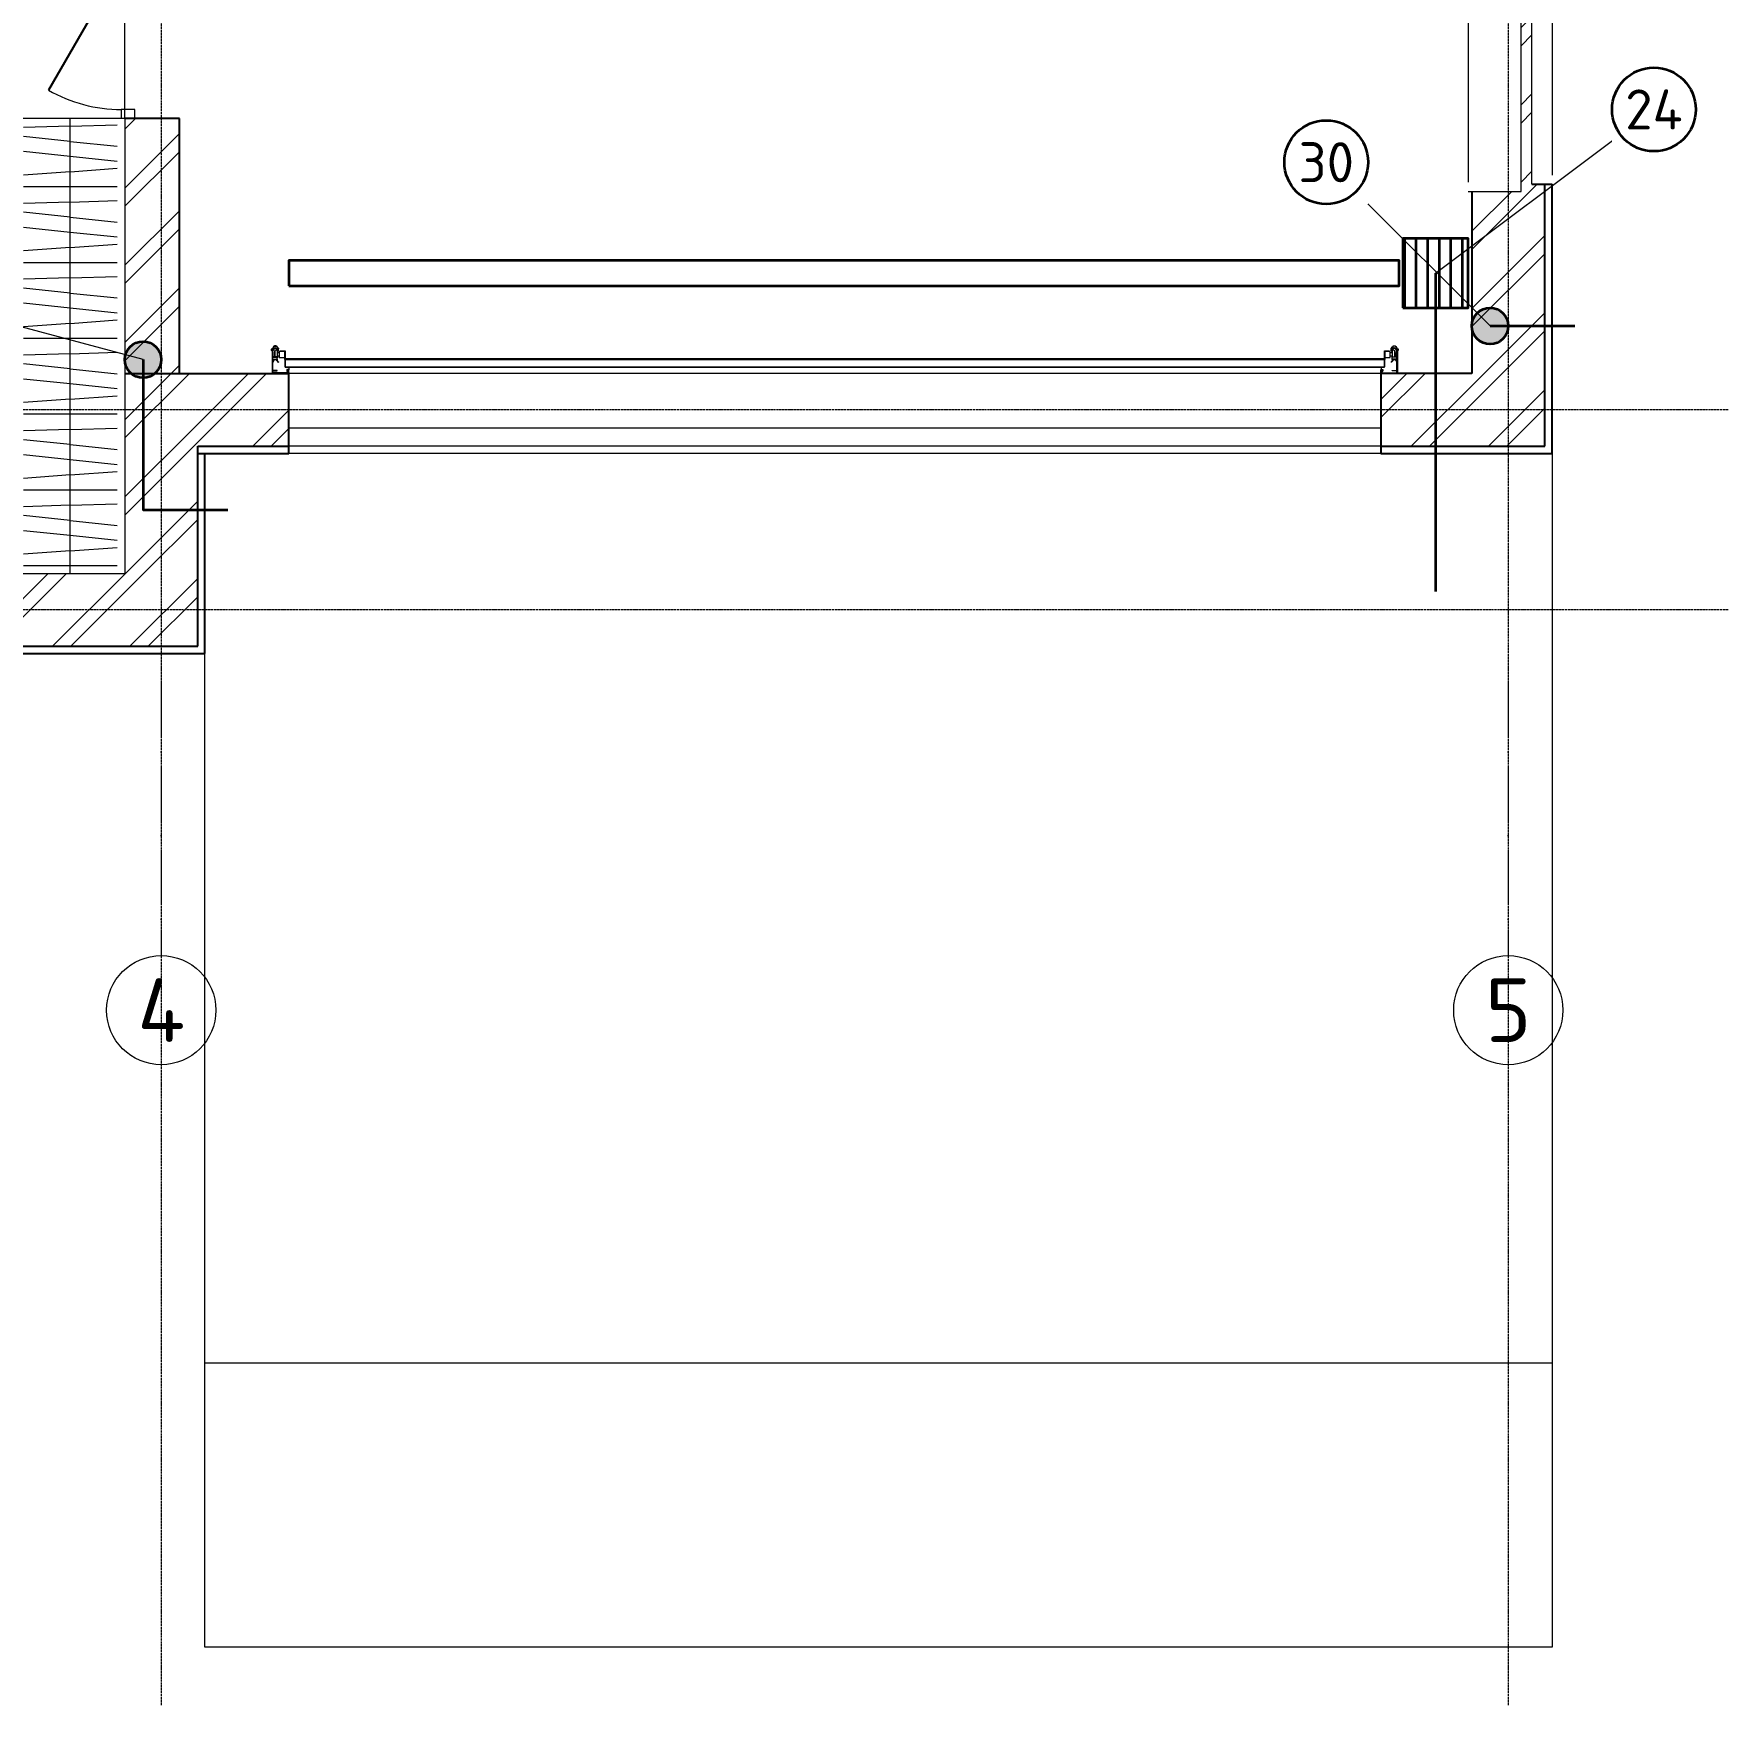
# Model space of a CAD drawing. Header units: millimetres. Extents: x -5016 to 62834, y -6019 to 88916.
# Drawn here: x 11900 to 21208, y -6019 to 3165 of the extents above; entities that cross this region are included whole.
import ezdxf
from ezdxf.enums import TextEntityAlignment as Align

# ---------------------------------------------------------------- set-up
doc = ezdxf.new("R2010")
doc.units = ezdxf.units.MM
for name, pattern in [('ОВ_ШП', [460, 300, -80, 0, -80]), ('Осевая 12-2-2', [16, 12, -2, 0, -2]), ('Пунктир 2-1_5', [3.5, 2, -1.5])]:
    doc.linetypes.add(name, pattern=pattern)
for name, color, linetype, lineweight in [('A-DETL-GENF', 9, 'Continuous', 13), ('A-DOOR', 8, 'Continuous', 13), ('A-DOOR-HDLN', 8, 'Пунктир 2-1_5', 13), ('A-FLOR', 9, 'Continuous', 13), ('A-GLAZ', 8, 'Continuous', 13), ('A-WALL', 8, 'Continuous', 13), ('A-WALL-PATT', 8, 'Continuous', 13), ('I-FURN', 9, 'Continuous', 13), ('S-GRID', 8, 'Continuous', 13), ('АР_подложка', 8, 'Continuous', 13), ('ОВ_выноски', 7, 'Continuous', 18), ('ОВ_размеры', 7, 'Continuous', 13), ('ТЗ_ВК_К', 30, 'Continuous', 35)]:
    doc.layers.add(name, color=color, linetype=linetype, lineweight=lineweight)
doc.styles.add('GOST', font='isocpeur.ttf', dxfattribs={"width": 0.9})
pattern_1 = [(45, (0, 0), (-212.132, 212.132), []), (45, (0, 100), (-212.132, 212.132), [])]

# ---------------------------------------------------------------- blocks, each defined once
blk = doc.blocks.new('INT 18 Шкаф - INT 18 Шкаф-1563638-Этаж 1 - Планировка')
at = {"layer": 'A-DETL-GENF'}
for p, q in [((-1208.3, -307), (-1208.3, 207)), ((-1125, -50), (-1143.8, 207)), ((-1041.7, -50), (-1014.7, 207)), ((-958.3, -50), (-931.3, 207)), ((-875, -50), (-882.9, 207)), ((-791.7, -307), (-791.7, 207)), ((-708.3, -50), (-727.2, 207)), ((-625, -50), (-598, 207)), ((-541.7, -50), (-514.7, 207)), ((-458.3, -50), (-466.2, 207)), ((-375, -307), (-375, 207)), ((-291.7, -50), (-310.5, 207)), ((-208.3, -50), (-181.3, 207)), ((-125, -50), (-98, 207)), ((-41.7, -50), (-49.5, 207)), ((41.7, -307), (41.7, 207)), ((125, -50), (106.2, 207)), ((208.3, -50), (235.3, 207)), ((291.7, -50), (318.7, 207)), ((375, -50), (367.1, 207)), ((458.3, -307), (458.3, 207)), ((541.7, -50), (522.8, 207)), ((625, -50), (652, 207)), ((708.3, -50), (735.3, 207)), ((791.7, -50), (783.8, 207)), ((875, -307), (875, 207)), ((958.3, -50), (939.5, 207)), ((1041.7, -50), (1068.7, 207)), ((1125, -50), (1152, 207)), ((1208.3, -50), (1200.5, 207)), ((-1250, -50), (-833.3, -50)), ((-1125, -50), (-1106.2, -307)), ((-1068.7, -307), (-1041.7, -50)), ((-958.3, -50), (-985.3, -307)), ((-875, -50), (-867.1, -307)), ((-833.3, -50), (-416.7, -50)), ((-708.3, -50), (-689.5, -307)), ((-652, -307), (-625, -50)), ((-541.7, -50), (-568.7, -307)), ((-458.3, -50), (-450.5, -307)), ((-416.7, -50), (0, -50)), ((-291.7, -50), (-272.8, -307)), ((-235.3, -307), (-208.3, -50)), ((-125, -50), (-152, -307)), ((-41.7, -50), (-33.8, -307)), ((0, -50), (416.7, -50)), ((125, -50), (143.8, -307)), ((181.3, -307), (208.3, -50)), ((291.7, -50), (264.7, -307)), ((375, -50), (382.9, -307)), ((416.7, -50), (833.3, -50)), ((541.7, -50), (560.5, -307)), ((598, -307), (625, -50)), ((708.3, -50), (681.3, -307)), ((791.7, -50), (799.5, -307)), ((833.3, -50), (1250, -50)), ((958.3, -50), (977.2, -307)), ((1014.7, -307), (1041.7, -50)), ((1125, -50), (1098, -307)), ((1208.3, -50), (1216.2, -307))]:
    blk.add_line(p, q, dxfattribs=at)
at = {"layer": 'I-FURN'}
for p, q in [((-1250, 230), (-1250, -350)), ((-1250, 230), (1250, 230)), ((-1248.5, 250), (-0.8, 250)), ((-1248.5, 250), (-1248.5, 232)), ((-0.8, 232), (-1248.5, 232)), ((-0.8, 232), (-0.8, 250)), ((0.8, 250), (1248.5, 250)), ((0.8, 250), (0.8, 232)), ((1248.5, 232), (0.8, 232)), ((1248.5, 232), (1248.5, 250)), ((1250, -350), (1250, 230)), ((1250, -350), (-1250, -350))]:
    blk.add_line(p, q, dxfattribs=at)
blk = doc.blocks.new('INT 19 Дверь межкомнатная одностворчатая - 900 х 2370 _800_ Глухое Л-НАР-V1-Этаж 1 - Планировка')
at = {"layer": 'A-DOOR', "lineweight": 25}
blk.add_line((400, 170), (-292.8, 570), dxfattribs=at)
at = {"layer": 'A-DOOR'}
for p, q in [((-400, 170), (-450, 170)), ((-450, 150), (-450, 95)), ((-450, 95), (-400, 95)), ((-400, 95), (-400, 170)), ((400, 95), (400, 170)), ((400, 170), (450, 170)), ((450, 95), (400, 95)), ((450, 170), (450, 95))]:
    blk.add_line(p, q, dxfattribs=at)
blk.add_arc((400, 170), 800, 150, 180, dxfattribs=at)
blk = doc.blocks.new('Hafele Automatic Garage Door LPU43 - Hafele Automatic Garage Door LPU43 RAL 7016-1568820-Этаж 1 - Планировка')
at = {"layer": 'A-DETL-GENF'}
for p, q in [((-3091.6, -323.2), (-3091.6, -204.2)), ((-3091.6, -323.2), (-3091.6, -204.2)), ((-3062.7, -276.7), (-3091.6, -276.7)), ((-3089.6, -278.7), (-3062.7, -278.7)), ((-3088.1, -203.4), (-3088.1, -323.6)), ((-3003.4, -203.4), (-3088.1, -203.4)), ((-3088.1, -214.3), (-3062.7, -214.3)), ((-3062.7, -216.3), (-3088.1, -216.3)), ((-3083.4, -269.2), (-3088.1, -260.1)), ((-3085.1, -270.1), (-3088.1, -264.4)), ((-3087.3, -200), (-3004, -200)), ((-3063.9, -269.2), (-3059.6, -261.1)), ((-3062.7, -214.3), (-3062.7, -216.3)), ((-3062.7, -278.7), (-3062.7, -276.7)), ((-3058.4, -263.1), (-3062.1, -270.2)), ((-3059.6, -261.1), (-3056.7, -261.1)), ((-3056.7, -263.1), (-3058.4, -263.1)), ((-3056.7, -261.1), (-3056.7, -263.1)), ((-3010.2, -220.7), (-3011.1, -214)), ((-3007.5, -220.5), (-3010.2, -220.7)), ((-3008.4, -213.8), (-3007.5, -220.5)), ((-3004.4, -218.9), (-3004.4, -213.8)), ((-3003.4, -210.4), (-3003.4, -203.4)), ((-3000, -204), (-3000, -218.9)), ((3000, -204), (3000, -218.9)), ((3003.4, -203.4), (3088.1, -203.4)), ((3003.4, -210.4), (3003.4, -203.4)), ((3087.3, -200), (3004, -200)), ((3004.4, -218.9), (3004.4, -213.8)), ((3008.4, -213.8), (3007.5, -220.5)), ((3007.5, -220.5), (3010.2, -220.7)), ((3010.2, -220.7), (3011.1, -214)), ((3056.7, -261.1), (3056.7, -263.1)), ((3059.6, -261.1), (3056.7, -261.1)), ((3056.7, -263.1), (3058.4, -263.1)), ((3058.4, -263.1), (3062.1, -270.2)), ((3063.9, -269.2), (3059.6, -261.1)), ((3062.7, -214.3), (3062.7, -216.3)), ((3088.1, -214.3), (3062.7, -214.3)), ((3062.7, -216.3), (3088.1, -216.3)), ((3062.7, -278.7), (3062.7, -276.7)), ((3062.7, -276.7), (3091.6, -276.7)), ((3089.6, -278.7), (3062.7, -278.7)), ((3083.4, -269.2), (3088.1, -260.1)), ((3085.1, -270.1), (3088.1, -264.4)), ((3088.1, -203.4), (3088.1, -323.6)), ((3091.6, -323.2), (3091.6, -204.2)), ((3091.6, -323.2), (3091.6, -204.2)), ((-3096.2, -327.6), (-3091.6, -323.2)), ((-3086.8, -325.2), (-3092.1, -331.7)), ((-3083.4, -331.6), (-3088.1, -322.6)), ((-3085.1, -332.6), (-3088.1, -326.9)), ((-3063.9, -331.7), (-3059.6, -323.5)), ((-3058.4, -325.5), (-3062.1, -332.6)), ((-3059.6, -323.5), (-3056.7, -323.5)), ((-3056.7, -325.5), (-3058.4, -325.5)), ((-3056.7, -323.5), (-3056.7, -325.5)), ((3056.7, -323.5), (3056.7, -325.5)), ((3059.6, -323.5), (3056.7, -323.5)), ((3056.7, -325.5), (3058.4, -325.5)), ((3058.4, -325.5), (3062.1, -332.6)), ((3063.9, -331.7), (3059.6, -323.5)), ((3083.4, -331.6), (3088.1, -322.6)), ((3085.1, -332.6), (3088.1, -326.9)), ((3086.8, -325.2), (3092.1, -331.7)), ((3096.2, -327.6), (3091.6, -323.2))]:
    blk.add_line(p, q, dxfattribs=at)
for centre, radius, start, end in [((-3087.3, -204.2), 4.25, 90, 179.99634), ((-3073.6, -264.1), 13, 207.85411, 332.11538), ((-3073.6, -264.1), 11, 207.85411, 332.11538), ((-3006.4, -214), 4.7, 50.03649, 179.88589), ((-3006.4, -213.8), 1.97, 0, 180), ((-3002.2, -218.9), 2.22, 180, 0), ((-3004, -204), 4.04, 0, 90), ((3004, -204), 4.04, 90, 180), ((3002.2, -218.9), 2.22, 180, 0), ((3006.4, -214), 4.7, 0.11411, 129.96351), ((3006.4, -213.8), 1.97, 0, 180), ((3073.6, -264.1), 13, 207.88462, 332.14589), ((3073.6, -264.1), 11, 207.88462, 332.14589), ((3087.3, -204.2), 4.25, 0.00366, 90), ((-3094.3, -329.9), 2.91, 128.93567, 321.06433), ((-3073.6, -326.5), 13, 207.85411, 332.11538), ((-3073.6, -326.5), 11, 207.85411, 332.11538), ((3073.6, -326.5), 13, 207.88462, 332.14589), ((3073.6, -326.5), 11, 207.88462, 332.14589), ((3094.3, -329.9), 2.91, 218.93567, 51.06433)]:
    blk.add_arc(centre, radius, start, end, dxfattribs=at)
at = {"layer": 'A-DOOR'}
for p, q in [((-3091.6, -323.2), (-3091.6, -204.2)), ((-3091.6, -214.3), (-3062.7, -214.3)), ((-3091.6, -258), (-3091.6, -214.3)), ((-3085.1, -270.1), (-3091.6, -258)), ((-3089.6, -216.3), (-3089.6, -257.5)), ((-3062.7, -216.3), (-3089.6, -216.3)), ((-3089.6, -257.5), (-3083.4, -269.2)), ((-3088.1, -203.4), (-3088.1, -323.6)), ((-3003.4, -203.4), (-3088.1, -203.4)), ((-3062.7, -276.7), (-3088.1, -276.7)), ((-3063.9, -269.2), (-3059.6, -261.1)), ((-3062.7, -214.3), (-3062.7, -216.3)), ((-3062.7, -276.7), (-3062.7, -288.9)), ((-3058.4, -263.1), (-3062.1, -270.2)), ((-3059.6, -261.1), (-3056.7, -261.1)), ((-3058.4, -263.1), (-3056.7, -263.1)), ((-3056.7, -263.1), (-3058.4, -263.1)), ((-3056.7, -263.1), (-3056.7, -261.1)), ((-3056.7, -261.1), (-3056.7, -263.1)), ((-3022, -276.2), (-3022, -278.2)), ((-3019.9, -276.2), (-3022, -276.2)), ((-3022, -278.2), (-3022, -276.2)), ((-3022, -278.2), (-3019.9, -278.2)), ((-3022, -299.7), (-3022, -278.2)), ((3020.2, -234.2), (-3019.9, -234.2)), ((-3019.9, -234.2), (-3019.9, -276.2)), ((-3019.9, -276.2), (3020.2, -276.2)), ((-3019.9, -278.2), (-2957.2, -278.2)), ((-3019.9, -278.2), (-3019.9, -299.7)), ((-3010.2, -220.7), (-3011.1, -214)), ((-3007.5, -220.5), (-3010.2, -220.7)), ((-3008.4, -213.8), (-3007.5, -220.5)), ((-3004.4, -218.9), (-3004.4, -213.8)), ((-3003.4, -210.4), (-3003.4, -203.4)), ((-3000, -204), (-3000, -218.9)), ((-2957.2, -278.2), (-2957.2, -276.2)), ((-2957.2, -279.5), (-2957.2, -278.2)), ((2957.5, -276.2), (2957.5, -278.2)), ((2957.5, -278.2), (3020.2, -278.2)), ((2957.5, -278.2), (2957.5, -279.5)), ((3000, -204), (3000, -218.9)), ((3003.4, -210.4), (3003.4, -203.4)), ((3003.4, -203.4), (3088.1, -203.4)), ((3004.4, -218.9), (3004.4, -213.8)), ((3008.4, -213.8), (3007.5, -220.5)), ((3007.5, -220.5), (3010.2, -220.7)), ((3010.2, -220.7), (3011.1, -214)), ((3020.2, -276.2), (3020.2, -234.2)), ((3022.3, -276.2), (3020.2, -276.2)), ((3020.2, -278.2), (3022.3, -278.2)), ((3020.2, -299.7), (3020.2, -278.2)), ((3022.3, -278.2), (3022.3, -276.2)), ((3022.3, -276.2), (3022.3, -278.2)), ((3022.3, -278.2), (3022.3, -299.7)), ((3056.7, -263.1), (3056.7, -261.1)), ((3059.6, -261.1), (3056.7, -261.1)), ((3056.7, -261.1), (3056.7, -263.1)), ((3058.4, -263.1), (3056.7, -263.1)), ((3056.7, -263.1), (3058.4, -263.1)), ((3058.4, -263.1), (3062.1, -270.2)), ((3063.9, -269.2), (3059.6, -261.1)), ((3091.6, -214.3), (3062.7, -214.3)), ((3062.7, -214.3), (3062.7, -216.3)), ((3062.7, -216.3), (3089.6, -216.3)), ((3062.7, -276.7), (3088.1, -276.7)), ((3062.7, -276.7), (3062.7, -288.9)), ((3089.6, -257.5), (3083.4, -269.2)), ((3085.1, -270.1), (3091.6, -258)), ((3088.1, -203.4), (3088.1, -323.6)), ((3089.6, -216.3), (3089.6, -257.5)), ((3091.6, -323.2), (3091.6, -204.2)), ((3091.6, -258), (3091.6, -214.3)), ((-3096.2, -327.6), (-3091.6, -323.2)), ((-3086.7, -325.1), (-3092.1, -331.7)), ((-3091.6, -288.9), (-3062.7, -288.9)), ((-3091.6, -332.6), (-3091.6, -288.9)), ((-3085.1, -344.8), (-3091.6, -332.6)), ((-3089.6, -290.9), (-3089.6, -332.1)), ((-3062.7, -290.9), (-3089.6, -290.9)), ((-3089.6, -332.1), (-3083.4, -343.8)), ((-3083.4, -331.7), (-3088.2, -322.5)), ((-3088.1, -323.6), (-3086.7, -325.1)), ((-3075, -325.5), (-3075, -290.3)), ((-3059.6, -323.5), (-3063.9, -331.7)), ((-3063.9, -343.8), (-3059.6, -335.7)), ((-3062.7, -288.9), (-3062.7, -290.9)), ((-3058.4, -337.7), (-3062.1, -344.8)), ((-3051.3, -296.4), (-3062, -296.4)), ((-3062, -312), (-3051.3, -312)), ((-3056.9, -323.5), (-3059.6, -323.5)), ((-3059.6, -335.7), (-3059.6, -323.5)), ((-3059.6, -335.7), (-3056.9, -335.7)), ((-3058.4, -335.7), (-3058.4, -337.7)), ((-3056.9, -337.7), (-3058.4, -337.7)), ((-3056.9, -323.5), (-3056.9, -335.7)), ((-3056.9, -337.7), (-3056.9, -335.7)), ((-3056.9, -335.7), (-3056.9, -337.7)), ((-3022, -288), (-3051.3, -288)), ((-3051.3, -288), (-3051.3, -320.4)), ((-3051.3, -320.4), (-3022, -320.4)), ((-3045.9, -324.1), (-3045.9, -322.1)), ((-3045.9, -322.1), (-3022, -322.1)), ((-3019.9, -324.1), (-3045.9, -324.1)), ((-3022, -322.1), (-3022, -299.7)), ((-3019.9, -299.7), (-3022, -299.7)), ((-3019.9, -279.5), (-2957.2, -279.5)), ((-3019.9, -299.7), (-3019.9, -324.1)), ((2957.5, -279.5), (3020.2, -279.5)), ((3020.2, -324.1), (3020.2, -299.7)), ((3022.3, -299.7), (3020.2, -299.7)), ((3046.2, -324.1), (3020.2, -324.1)), ((3051.7, -288), (3022.3, -288)), ((3022.3, -299.7), (3022.3, -322.1)), ((3022.3, -320.4), (3051.7, -320.4)), ((3022.3, -322.1), (3046.2, -322.1)), ((3046.2, -322.1), (3046.2, -324.1)), ((3051.7, -320.4), (3051.7, -288)), ((3062.3, -296.4), (3051.7, -296.4)), ((3051.7, -312), (3062.3, -312)), ((3056.9, -323.5), (3059.6, -323.5)), ((3056.9, -323.5), (3056.9, -335.7)), ((3056.9, -337.7), (3056.9, -335.7)), ((3059.6, -335.7), (3056.9, -335.7)), ((3056.9, -335.7), (3056.9, -337.7)), ((3056.9, -337.7), (3058.4, -337.7)), ((3058.4, -335.7), (3058.4, -337.7)), ((3058.4, -337.7), (3062.1, -344.8)), ((3059.6, -323.5), (3063.9, -331.7)), ((3059.6, -335.7), (3059.6, -323.5)), ((3063.9, -343.8), (3059.6, -335.7)), ((3091.6, -288.9), (3062.7, -288.9)), ((3062.7, -288.9), (3062.7, -290.9)), ((3062.7, -290.9), (3089.6, -290.9)), ((3075.4, -290.3), (3075.4, -325.5)), ((3083.4, -331.7), (3088.2, -322.5)), ((3089.6, -332.1), (3083.4, -343.8)), ((3085.1, -344.8), (3091.6, -332.6)), ((3088.1, -323.6), (3086.7, -325.1)), ((3086.7, -325.1), (3092.1, -331.7)), ((3089.6, -290.9), (3089.6, -332.1)), ((3091.6, -332.6), (3091.6, -288.9)), ((3096.2, -327.6), (3091.6, -323.2))]:
    blk.add_line(p, q, dxfattribs=at)
at = {"layer": 'A-DOOR', "flags": 128}
for points in [[(-3062.1, -344.8), (-3063.9, -347.3), (-3066.3, -349.4), (-3069, -350.9), (-3072.1, -351.6), (-3075.2, -351.6), (-3078.2, -350.9), (-3081, -349.4), (-3083.3, -347.3), (-3085.1, -344.8)], [(-3083.4, -343.8), (-3081.8, -346), (-3079.9, -347.8), (-3077.5, -349), (-3075, -349.6), (-3072.3, -349.6), (-3069.7, -349), (-3067.4, -347.8), (-3065.4, -346), (-3063.9, -343.8)], [(-3078.2, -304.2), (-3078.1, -301.2), (-3077.9, -298.2), (-3077.6, -295.2), (-3077.2, -292.3), (-3076.9, -290.9)], [(-3075, -325.5), (-3075.8, -322.7), (-3076.5, -319.8), (-3077.1, -316.8), (-3077.5, -313.9), (-3077.8, -310.9), (-3078.1, -307.9), (-3078.1, -305), (-3078.2, -304.2)], [(-3062, -322), (-3062, -322.3), (-3062, -322.5), (-3062, -322.8), (-3062.1, -323.1), (-3062.1, -323.4), (-3062.2, -323.6), (-3062.2, -323.9), (-3062.3, -324.2), (-3062.4, -324.5), (-3062.5, -324.7), (-3062.6, -325), (-3062.8, -325.2), (-3062.9, -325.5), (-3063, -325.7), (-3063.2, -325.9), (-3063.4, -326.2), (-3063.5, -326.4), (-3063.7, -326.6), (-3063.9, -326.8), (-3064.1, -327), (-3064.3, -327.2), (-3064.5, -327.4), (-3064.7, -327.6), (-3065, -327.7), (-3065.2, -327.9), (-3065.4, -328), (-3065.7, -328.2), (-3065.9, -328.3), (-3066.2, -328.4), (-3066.4, -328.5), (-3066.7, -328.6), (-3067, -328.7), (-3067.2, -328.8), (-3067.5, -328.8), (-3067.8, -328.9), (-3068.1, -328.9), (-3068.3, -329), (-3068.6, -329), (-3068.9, -329), (-3069.2, -329), (-3069.5, -329), (-3069.7, -329), (-3070, -328.9), (-3070.3, -328.9), (-3070.6, -328.8), (-3070.8, -328.7), (-3071.1, -328.7), (-3071.4, -328.6), (-3071.6, -328.5), (-3071.9, -328.4), (-3072.2, -328.2), (-3072.4, -328.1), (-3072.6, -328), (-3072.9, -327.8), (-3073.1, -327.7), (-3073.3, -327.5), (-3073.5, -327.3), (-3073.8, -327.1), (-3074, -326.9), (-3074.2, -326.7), (-3074.3, -326.5), (-3074.5, -326.3), (-3074.7, -326.1), (-3074.8, -325.8), (-3075, -325.6), (-3075, -325.5)], [(-3062.7, -283.3), (-3062.5, -283.6), (-3062.4, -283.8), (-3062.3, -284.1), (-3062.3, -284.4), (-3062.2, -284.6), (-3062.1, -284.9), (-3062.1, -285.2), (-3062, -285.5), (-3062, -285.7), (-3062, -286), (-3062, -286.3), (-3062, -286.4)], [(-3062, -286.4), (-3062, -286.4), (-3062, -286.4), (-3062, -286.5), (-3062, -286.6), (-3062, -286.7), (-3062, -286.9), (-3062, -287.1), (-3062, -287.3), (-3062, -287.5), (-3062, -287.8), (-3062, -288.1), (-3062, -288.4), (-3062, -288.7), (-3062, -289.1), (-3062, -289.5), (-3062, -289.9), (-3062, -290.3), (-3062, -290.8)], [(-3062, -322), (-3062, -322), (-3062, -321.9), (-3062, -321.9), (-3062, -321.8), (-3062, -321.6), (-3062, -321.5), (-3062, -321.3), (-3062, -321.1), (-3062, -320.8), (-3062, -320.6), (-3062, -320.3), (-3062, -320), (-3062, -319.6), (-3062, -319.3), (-3062, -318.9), (-3062, -318.5), (-3062, -318), (-3062, -317.6), (-3062, -317.1), (-3062, -316.6), (-3062, -316.1), (-3062, -315.5), (-3062, -315), (-3062, -314.4), (-3062, -313.8), (-3062, -313.2), (-3062, -312.6), (-3062, -311.9), (-3062, -311.3), (-3062, -310.6), (-3062, -310), (-3062, -309.3), (-3062, -308.6), (-3062, -307.9), (-3062, -307.2), (-3062, -306.5), (-3062, -305.8), (-3062, -305.1), (-3062, -304.4), (-3062, -303.7), (-3062, -302.9), (-3062, -302.2), (-3062, -301.5), (-3062, -300.8), (-3062, -300.1), (-3062, -299.4), (-3062, -298.8), (-3062, -298.1), (-3062, -297.4), (-3062, -296.8), (-3062, -296.1), (-3062, -295.5), (-3062, -294.9), (-3062, -294.3), (-3062, -293.7), (-3062, -293.1), (-3062, -292.6), (-3062, -292), (-3062, -291.5), (-3062, -291), (-3062, -290.6), (-3062, -290.1), (-3062, -289.7), (-3062, -289.3), (-3062, -288.9), (-3062, -288.6), (-3062, -288.2), (-3062, -287.9), (-3062, -287.7), (-3062, -287.4), (-3062, -287.2), (-3062, -287), (-3062, -286.8), (-3062, -286.7), (-3062, -286.5), (-3062, -286.5), (-3062, -286.4), (-3062, -286.4), (-3062, -286.4)], [(-3062, -317.3), (-3062, -317.8), (-3062, -318.2), (-3062, -318.6), (-3062, -319.1), (-3062, -319.4), (-3062, -319.8), (-3062, -320.1), (-3062, -320.4), (-3062, -320.7), (-3062, -320.9), (-3062, -321.2), (-3062, -321.4), (-3062, -321.5), (-3062, -321.7), (-3062, -321.8), (-3062, -321.9), (-3062, -321.9), (-3062, -322), (-3062, -322)], [(3062.1, -344.8), (3063.9, -347.3), (3066.3, -349.4), (3069, -350.9), (3072.1, -351.6), (3075.2, -351.6), (3078.2, -350.9), (3081, -349.4), (3083.3, -347.3), (3085.1, -344.8)], [(3062.3, -286.4), (3062.3, -286.1), (3062.3, -285.8), (3062.4, -285.5), (3062.4, -285.3), (3062.5, -285), (3062.5, -284.7), (3062.6, -284.4)], [(3062.3, -290.6), (3062.3, -290.1), (3062.3, -289.7), (3062.3, -289.3), (3062.3, -288.9), (3062.3, -288.6), (3062.3, -288.2), (3062.3, -287.9), (3062.3, -287.7), (3062.3, -287.4), (3062.3, -287.2), (3062.3, -287), (3062.3, -286.8), (3062.3, -286.7), (3062.3, -286.5), (3062.3, -286.5), (3062.3, -286.4), (3062.3, -286.4), (3062.3, -286.4)], [(3062.3, -286.4), (3062.3, -286.4), (3062.3, -286.4), (3062.3, -286.5), (3062.3, -286.6), (3062.3, -286.7), (3062.3, -286.9), (3062.3, -287.1), (3062.3, -287.3), (3062.3, -287.5), (3062.3, -287.8), (3062.3, -288.1), (3062.3, -288.4), (3062.3, -288.7), (3062.3, -289.1), (3062.3, -289.5), (3062.3, -289.9), (3062.3, -290.3), (3062.3, -290.8), (3062.3, -291.3), (3062.3, -291.8), (3062.3, -292.3), (3062.3, -292.8), (3062.3, -293.4), (3062.3, -294), (3062.3, -294.6), (3062.3, -295.2), (3062.3, -295.8), (3062.3, -296.4), (3062.3, -297.1), (3062.3, -297.7), (3062.3, -298.4), (3062.3, -299.1), (3062.3, -299.8), (3062.3, -300.4), (3062.3, -301.1), (3062.3, -301.9), (3062.3, -302.6), (3062.3, -303.3), (3062.3, -304), (3062.3, -304.7), (3062.3, -305.4), (3062.3, -306.1), (3062.3, -306.8), (3062.3, -307.5), (3062.3, -308.2), (3062.3, -308.9), (3062.3, -309.6), (3062.3, -310.3), (3062.3, -310.9), (3062.3, -311.6), (3062.3, -312.2), (3062.3, -312.9), (3062.3, -313.5), (3062.3, -314.1), (3062.3, -314.7), (3062.3, -315.2), (3062.3, -315.8), (3062.3, -316.3), (3062.3, -316.8), (3062.3, -317.3), (3062.3, -317.8), (3062.3, -318.2), (3062.3, -318.6), (3062.3, -319.1), (3062.3, -319.4), (3062.3, -319.8), (3062.3, -320.1), (3062.3, -320.4), (3062.3, -320.7), (3062.3, -320.9), (3062.3, -321.2), (3062.3, -321.4), (3062.3, -321.5), (3062.3, -321.7), (3062.3, -321.8), (3062.3, -321.9), (3062.3, -321.9), (3062.3, -322), (3062.3, -322)], [(3062.3, -322), (3062.3, -322), (3062.3, -321.9), (3062.3, -321.9), (3062.3, -321.8), (3062.3, -321.6), (3062.3, -321.5), (3062.3, -321.3), (3062.3, -321.1), (3062.3, -320.8), (3062.3, -320.6), (3062.3, -320.3), (3062.3, -320), (3062.3, -319.6), (3062.3, -319.3), (3062.3, -318.9), (3062.3, -318.5), (3062.3, -318), (3062.3, -317.6)], [(3075.4, -325.5), (3075.2, -325.8), (3075.1, -326), (3074.9, -326.2), (3074.7, -326.5), (3074.5, -326.7), (3074.4, -326.9), (3074.2, -327.1), (3073.9, -327.3), (3073.7, -327.4), (3073.5, -327.6), (3073.3, -327.8), (3073, -327.9), (3072.8, -328.1), (3072.6, -328.2), (3072.3, -328.3), (3072.1, -328.4), (3071.8, -328.5), (3071.5, -328.6), (3071.3, -328.7), (3071, -328.8), (3070.7, -328.9), (3070.4, -328.9), (3070.2, -328.9), (3069.9, -329), (3069.6, -329), (3069.3, -329), (3069, -329), (3068.8, -329), (3068.5, -328.9), (3068.2, -328.9), (3067.9, -328.9), (3067.7, -328.8), (3067.4, -328.7), (3067.1, -328.6), (3066.8, -328.5), (3066.6, -328.4), (3066.3, -328.3), (3066.1, -328.2), (3065.8, -328.1), (3065.6, -327.9), (3065.4, -327.8), (3065.1, -327.6), (3064.9, -327.4), (3064.7, -327.2), (3064.5, -327.1), (3064.3, -326.9), (3064.1, -326.7), (3063.9, -326.4), (3063.7, -326.2), (3063.6, -326), (3063.4, -325.8), (3063.3, -325.5), (3063.1, -325.3), (3063, -325), (3062.9, -324.8), (3062.8, -324.5), (3062.7, -324.3), (3062.6, -324), (3062.5, -323.7), (3062.5, -323.4), (3062.4, -323.2), (3062.4, -322.9), (3062.3, -322.6), (3062.3, -322.3), (3062.3, -322), (3062.3, -322)], [(3083.4, -343.8), (3081.8, -346), (3079.9, -347.8), (3077.5, -349), (3075, -349.6), (3072.3, -349.6), (3069.7, -349), (3067.4, -347.8), (3065.4, -346), (3063.9, -343.8)], [(3078.5, -304.2), (3078.4, -307.2), (3078.3, -310.1), (3078, -313.1), (3077.5, -316.1), (3077, -319), (3076.4, -321.9), (3075.6, -324.8), (3075.4, -325.5)], [(3077.4, -291.5), (3077.9, -294.5), (3078.2, -297.4), (3078.4, -300.4), (3078.5, -303.4), (3078.5, -304.2)]]:
    blk.add_lwpolyline(points, dxfattribs=at)
at = {"layer": 'A-DOOR'}
for centre, radius, start, end in [((-3087.3, -204.2), 4.25, 90, 179.99634), ((-3073.6, -264.1), 13, 207.85411, 258.57167), ((-3073.6, -264.1), 13, 207.85411, 332.11538), ((-3073.6, -264.1), 11, 207.85411, 332.11538), ((-3073.6, -264.1), 13, 281.42302, 332.11538), ((-3006.4, -214), 4.7, 50.03649, 179.88589), ((-3006.4, -214), 4.7, 122.17504, 179.88589), ((-3006.4, -213.8), 1.97, 0, 180), ((-3006.4, -214), 4.7, 64.4642, 107.74733), ((-3002.2, -218.9), 2.22, 180, 0), ((-3002.2, -218.9), 2.22, 195, 255), ((-3004, -204), 4.04, 0, 90), ((-3002.2, -218.9), 2.22, 285, 345), ((3004, -204), 4.04, 90, 180), ((3002.2, -218.9), 2.22, 180, 0), ((3002.2, -218.9), 2.22, 195, 255), ((3002.2, -218.9), 2.22, 285, 345), ((3006.4, -214), 4.7, 0.11411, 129.96351), ((3006.4, -214), 4.7, 72.25267, 115.5358), ((3006.4, -213.8), 1.97, 360, 180), ((3006.4, -214), 4.7, 0.11411, 57.82496), ((3073.6, -264.1), 13, 207.88462, 332.14589), ((3073.6, -264.1), 13, 207.88462, 258.57698), ((3073.6, -264.1), 11, 207.88462, 332.14589), ((3073.6, -264.1), 13, 281.42833, 332.14589), ((3087.3, -204.2), 4.25, 0.00366, 90), ((-3094.3, -329.9), 2.91, 128.93567, 321.06433), ((-3094.3, -329.9), 2.91, 134.35097, 217.61044), ((-3094.3, -329.9), 2.91, 232.38956, 306.2852), ((3094.3, -329.9), 2.91, 218.93567, 51.06433), ((3094.3, -329.9), 2.91, 233.7148, 307.61044), ((3094.3, -329.9), 2.91, 322.38956, 45.64903)]:
    blk.add_arc(centre, radius, start, end, dxfattribs=at)
for centre, start_param, end_param in [((-3073.6, -326.5), 3.627739, 5.796507), ((3073.6, -326.5), 3.628271, 5.797039)]:
    blk.add_ellipse(centre, major_axis=(11, 0), ratio=0.99995, start_param=start_param, end_param=end_param, dxfattribs=at)
at = {"layer": 'A-DOOR-HDLN'}
for p, q in [((-3019.9, -276.2), (-3019.9, -234.2)), ((-3019.9, -234.2), (3020.2, -234.2)), ((3020.2, -276.2), (-3019.9, -276.2)), ((3020.2, -234.2), (3020.2, -276.2))]:
    blk.add_line(p, q, dxfattribs=at)
blk = doc.blocks.new('INT 20 Откосы окон снаружи Прямоугольник - INT 20 Откосы окон снаружи Прямоугольник-1566578-Этаж 1 - Планировка')
at = {"layer": 'A-WALL', "lineweight": 25}
for p, q in [((-876.7, 30), (-876.7, -80)), ((843.3, -80), (843.3, 30))]:
    blk.add_line(p, q, dxfattribs=at)
blk = doc.blocks.new('INT 20 Подоконник - Подоконник внутри-1566579-Этаж 1 - Планировка')
at = {"layer": 'A-GLAZ'}
for p, q in [((-950, 0), (-950, -290)), ((850, 0), (-950, 0)), ((850, -290), (850, 0)), ((-900, -290), (800, -290))]:
    blk.add_line(p, q, dxfattribs=at)
blk = doc.blocks.new('INT 20 Подоконник - Подоконник снаружи-1566581-Этаж 1 - Планировка')
at = {"layer": 'A-GLAZ'}
for p, q in [((-910, 0), (-910, 110)), ((-860, 110), (760, 110)), ((810, 110), (810, 0)), ((810, 0), (-910, 0))]:
    blk.add_line(p, q, dxfattribs=at)
blk = doc.blocks.new('АР_plan1')
at = {"layer": 'A-WALL-PATT', "lineweight": 9}
h = blk.add_hatch(dxfattribs=at)
h.set_pattern_fill('FP_1', color=256, style=0, pattern_type=2)
h.set_pattern_definition(pattern_1)
h.paths.add_polyline_path([(21968.2, 5972.6), (22368.2, 5972.6), (22368.2, 7012.6), (22298.2, 7012.6), (22298.2, 8732.6), (22368.2, 8732.6), (22368.2, 10662.6), (22298.2, 10662.6), (22298.2, 12382.6), (22368.2, 12382.6), (22368.2, 14147.6), (21968.2, 14147.6), (21968.2, 12422.6), (22238.2, 12422.6), (22238.2, 10622.6), (21968.2, 10622.6), (21968.2, 8772.6), (22238.2, 8772.6), (22238.2, 6972.6), (21968.2, 6972.6), (21968.2, 6100.5)])
h.paths.add_polyline_path([(22368.2, 15247.6), (22368.2, 16272.6), (21968.2, 16272.6), (21968.2, 15247.6)])
h.paths.add_polyline_path([(21968.2, 17272.6), (22368.2, 17272.6), (22368.2, 18672.6), (21968.2, 18672.6), (21968.2, 18173.4)])
h = blk.add_hatch(dxfattribs=at)
h.set_pattern_fill('FP_1', color=256, style=0, pattern_type=2)
h.set_pattern_definition(pattern_1)
h.paths.add_polyline_path([(14868.2, 5972.6), (14868.2, 7372.6), (14568.2, 7372.6), (14568.2, 5972.6)])
h.paths.add_polyline_path([(14868.2, 8272.6), (14868.2, 13947.6), (14568.2, 13947.6), (14568.2, 8272.6)])
h.paths.add_polyline_path([(14568.2, 15447.6), (14868.2, 15447.6), (14868.2, 18272.6), (14568.2, 18272.6), (14568.2, 15872.6)])
h = blk.add_hatch(dxfattribs=at)
h.set_pattern_fill('FP_1', color=256, style=0, pattern_type=2)
h.set_pattern_definition(pattern_1)
h.paths.add_polyline_path([(14568.2, 4872.6), (14968.2, 4872.6), (14968.2, 5972.6), (14568.2, 5972.6), (14568.2, 5575.6)])
h = blk.add_hatch(dxfattribs=at)
h.set_pattern_fill('FP_1', color=256, style=0, pattern_type=2)
h.set_pattern_definition(pattern_1)
h.paths.add_polyline_path([(22368.2, 5572.6), (22368.2, 5972.6), (21468.2, 5972.6), (21468.2, 5572.6)])
h.paths.add_polyline_path([(15468.2, 5572.6), (15468.2, 5972.6), (14968.2, 5972.6), (14968.2, 5572.6)])
h = blk.add_hatch(dxfattribs=at)
h.set_pattern_fill('FP_1', color=256, style=0, pattern_type=2)
h.set_pattern_definition(pattern_1)
h.paths.add_polyline_path([(14968.2, 4472.6), (14968.2, 4872.6), (11868.2, 4872.6), (11868.2, 4472.6), (14929.8, 4472.6)])
at = {"layer": 'A-FLOR'}
for p, q in [((14568.2, 7372.6), (14568.2, 8272.6)), ((21472.2, 6052.6), (15468.2, 6052.6)), ((15468.2, 6006.8), (15468.2, 5991.5)), ((15468.2, 5976.7), (15468.2, 5972.6)), ((21468.2, 5972.6), (15468.2, 5972.6)), ((21472.2, 5991.9), (21472.2, 6006.8)), ((21472.2, 5976), (21472.2, 5983)), ((22408.2, 5532.6), (22408.2, -1027.4)), ((15008.2, -1027.4), (15008.2, 4432.6)), ((22408.2, 532.6), (15008.2, 532.6)), ((22408.2, -1027.4), (15008.2, -1027.4))]:
    blk.add_line(p, q, dxfattribs=at)
at = {"layer": 'A-WALL', "lineweight": 25}
for p, q in [((14868.2, 7372.6), (14568.2, 7372.6)), ((14868.2, 5972.6), (14868.2, 7372.6)), ((22368.2, 5572.6), (22368.2, 7012.6)), ((22408.2, 5532.6), (22408.2, 7012.6)), ((21968.2, 6972.6), (21968.2, 5972.6)), ((14568.2, 5972.6), (15468.2, 5972.6)), ((15468.2, 5532.6), (15468.2, 5972.6)), ((21968.2, 5972.6), (21468.2, 5972.6)), ((21468.2, 5972.6), (21468.2, 5532.6)), ((14968.2, 4472.6), (14968.2, 5572.6)), ((14968.2, 5572.6), (15468.2, 5572.6)), ((14968.2, 5532.6), (15468.2, 5532.6)), ((15008.2, 4432.6), (15008.2, 5532.6)), ((21468.2, 5572.6), (22368.2, 5572.6)), ((21468.2, 5532.6), (22408.2, 5532.6)), ((11468.2, 4472.6), (14968.2, 4472.6)), ((11428.2, 4432.6), (15008.2, 4432.6))]:
    blk.add_line(p, q, dxfattribs=at)
at = {"layer": 'A-WALL'}
for p, q in [((15468.2, 5672.6), (21468.2, 5672.6)), ((21468.2, 5572.6), (15468.2, 5572.6)), ((21468.2, 5532.6), (15468.2, 5532.6))]:
    blk.add_line(p, q, dxfattribs=at)
at = {"layer": 'S-GRID', "color": 251, "linetype": 'Осевая 12-2-2', "true_color": 0x646464}
for p, q in [((14768.2, 22574.8), (14768.2, -1346.2)), ((22168.2, 22574.8), (22168.2, -1346.2)), ((23375.6, 5772.6), (-1176.1, 5772.6)), ((23375.6, 4672.6), (-1176.1, 4672.6))]:
    blk.add_line(p, q, dxfattribs=at)
at = {"layer": 'A-DOOR', "lineweight": 25, "rotation": 89.99999999999993}
blk.add_blockref('INT 19 Дверь межкомнатная одностворчатая - 900 х 2370 _800_ Глухое Л-НАР-V1-Этаж 1 - Планировка', (14718.2, 7822.6), dxfattribs=at)
at = {"layer": 'A-DOOR', "rotation": 180}
blk.add_blockref('Hafele Automatic Garage Door LPU43 - Hafele Automatic Garage Door LPU43 RAL 7016-1568820-Этаж 1 - Планировка', (18468.2, 5772.6), dxfattribs=at)
at = {"layer": 'A-GLAZ'}
for name, p, rotation in [('INT 20 Подоконник - Подоконник внутри-1566579-Этаж 1 - Планировка', (22238.2, 7822.6), 269.9999999999999), ('INT 20 Подоконник - Подоконник снаружи-1566581-Этаж 1 - Планировка', (22298.2, 7822.6), 270.0000000000006)]:
    blk.add_blockref(name, p, dxfattribs=dict(at, rotation=rotation))
at = {"layer": 'A-WALL', "lineweight": 25, "rotation": 269.9999999999999}
blk.add_blockref('INT 20 Откосы окон снаружи Прямоугольник - INT 20 Откосы окон снаружи Прямоугольник-1566578-Этаж 1 - Планировка', (22378.2, 7855.9), dxfattribs=at)
at = {"layer": 'I-FURN', "rotation": 90.0000000000005}
blk.add_blockref('INT 18 Шкаф - INT 18 Шкаф-1563638-Этаж 1 - Планировка', (14218.2, 6122.6), dxfattribs=at)

msp = doc.modelspace()

# ---------------------------------------------------------------- block references
at = {"layer": 'АР_подложка'}
msp.add_blockref('АР_plan1', (-2168, -4673), dxfattribs=at)

# ---------------------------------------------------------------- next in the draw order: hatches: boundary and pattern name
at = {"layer": 'ТЗ_ВК_К'}
h = msp.add_hatch(dxfattribs=at)
h.set_pattern_fill('ANSI31', scale=20, angle=45)
h.paths.add_polyline_path([(19420, 1660), (19780, 1660), (19780, 2040), (19420, 2040)])
h = msp.add_hatch(color=5, dxfattribs=at)
edge = h.paths.add_edge_path()
edge.add_arc((19900, 1560), 100, 0, 360)
h = msp.add_hatch(color=5, dxfattribs=at)
edge = h.paths.add_edge_path()
edge.add_arc((12500, 1375), 100, 0, 360)

# ---------------------------------------------------------------- next in the draw order: linework, layer by layer
at = {"layer": 'ОВ_выноски'}
for points in [[(19600, 1850), (20616, 2612)], [(19900, 1560), (19162.6, 2297.4)], [(12500, 1375), (11492.7, 1644.9)]]:
    msp.add_lwpolyline(points, dxfattribs=at)
at = {"layer": 'ОВ_размеры', "linetype": 'ОВ_ШП'}
for points in [[(12600, -400), (12600, -1900)], [(20000, -400), (20000, -1900)]]:
    msp.add_lwpolyline(points, dxfattribs=at)
at = {"layer": 'ОВ_размеры'}
for centre in [(12600, -2200), (20000, -2200)]:
    msp.add_circle(centre, 300, dxfattribs=at)
at = {"layer": 'ТЗ_ВК_К'}
for points in [[(19420, 1660), (19780, 1660), (19780, 2040), (19420, 2040)], [(13300, 1780), (19400, 1780), (19400, 1920), (13300, 1920)]]:
    msp.add_lwpolyline(points, close=True, dxfattribs=at)
for points in [[(19600, 1850), (19600, 100)], [(19900, 1560), (20365, 1560)], [(12500, 1375), (12500, 550), (12965, 550)]]:
    msp.add_lwpolyline(points, dxfattribs=at)
for centre in [(19900, 1560), (12500, 1375)]:
    msp.add_circle(centre, 100, dxfattribs=at)

# ---------------------------------------------------------------- next in the draw order: texts
at = {"layer": 'ОВ_размеры', "style": 'GOST'}
for s, p in [('4', (12600, -2200)), ('5', (20000, -2200))]:
    msp.add_text(s, height=350, dxfattribs=at).set_placement(p, align=Align.MIDDLE_CENTER)

# ---------------------------------------------------------------- next in the draw order: wipeouts: each hides what was drawn before it
for points in [[(20570, 2520), (21030, 2520), (21030, 2980), (20570, 2980)], [(18770, 2230), (19230, 2230), (19230, 2690), (18770, 2690)]]:
    msp.add_wipeout(points)

# ---------------------------------------------------------------- next in the draw order: linework, layer by layer
at = {"layer": 'ТЗ_ВК_К'}
for centre in [(20800, 2750), (19000, 2460)]:
    msp.add_circle(centre, 230, dxfattribs=at)

# ---------------------------------------------------------------- next in the draw order: texts
at = {"layer": 'ТЗ_ВК_К', "style": 'GOST'}
for s, p in [('24', (20800, 2750)), ('30', (19000, 2460))]:
    msp.add_text(s, height=220, dxfattribs=at).set_placement(p, align=Align.MIDDLE_CENTER)

doc.saveas('drawing.dxf')
